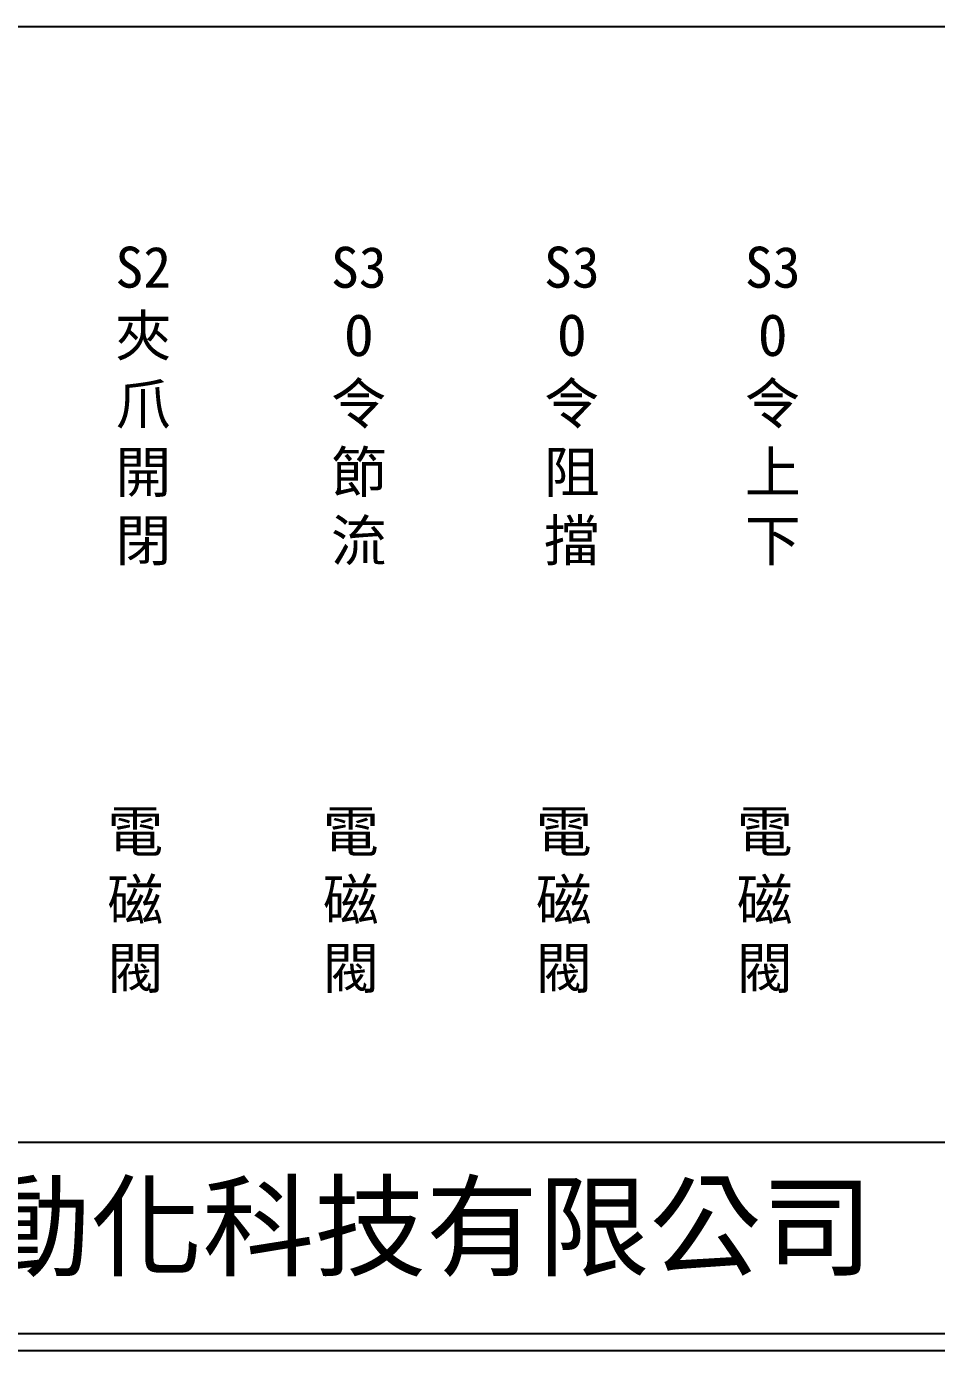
# Model space of a CAD drawing. Extents: x 889 to 1176, y 251 to 455.
# Drawn here: x 955.7 to 1022.3, y 251.2 to 348.2 of the extents above; entities that cross this region are included whole.
import ezdxf

# ---------------------------------------------------------------- set-up
doc = ezdxf.new("R2010")
doc.units = 0
doc.layers.add('圖框層', color=7, linetype='CONTINUOUS')
doc.layers.add('標尺寸層', color=3, linetype='CONTINUOUS')
doc.styles.add('CNS', font='romanc.shx', dxfattribs={"bigfont": 'chineset.shx'})
doc.styles.add('STSL', font='kaiu.ttf')

msp = doc.modelspace()

# ---------------------------------------------------------------- linework, layer by layer
at = {"layer": '圖框層', "color": 7}
for p, q in [((890.321, 266.445), (1174.821, 266.445)), ((890.321, 252.445), (1174.821, 252.445)), ((889.071, 251.195), (1176.071, 251.195))]:
    msp.add_line(p, q, dxfattribs=at)
at = {"layer": '標尺寸層', "color": 7}
msp.add_line((893.818, 348.153), (1171.69, 348.153), dxfattribs=at)

# ---------------------------------------------------------------- texts
at = {"layer": '圖框層', "color": 4, "style": 'STSL'}
msp.add_text('泓陞自動化科技有限公司', height=6, dxfattribs=at).set_placement((927.675, 257.271))
at = {"layer": '標尺寸層', "color": 7, "char_height": 3, "attachment_point": 5, "style": 'CNS'}
for s, insert, width in [('{\\fDFKai-SB|b0|i0|c136|p65;S2夾爪開閉}', (964.26, 320.36), 2.84806), ('{\\fDFKai-SB|b0|i0|c136|p65;S3\\PO令節流}', (980.044, 320.36), 2.84806), ('{\\fDFKai-SB|b0|i0|c136|p65;S3\\PO令阻擋}', (995.64, 320.36), 2.84806), ('{\\fDFKai-SB|b0|i0|c136|p65;S3\\PO令上下}', (1010.348, 320.36), 2.84806), ('{\\fDFKai-SB|b0|i0|c136|p65;電磁閥}', (963.675, 284.036), 6.69698), ('{\\fDFKai-SB|b0|i0|c136|p65;電磁閥}', (979.458, 284.036), 6.69698), ('{\\fDFKai-SB|b0|i0|c136|p65;電磁閥}', (995.055, 284.036), 6.69698), ('{\\fDFKai-SB|b0|i0|c136|p65;電磁閥}', (1009.763, 284.036), 6.69698)]:
    msp.add_mtext(s, dxfattribs=dict(at, insert=insert, width=width))

doc.saveas('drawing.dxf')
